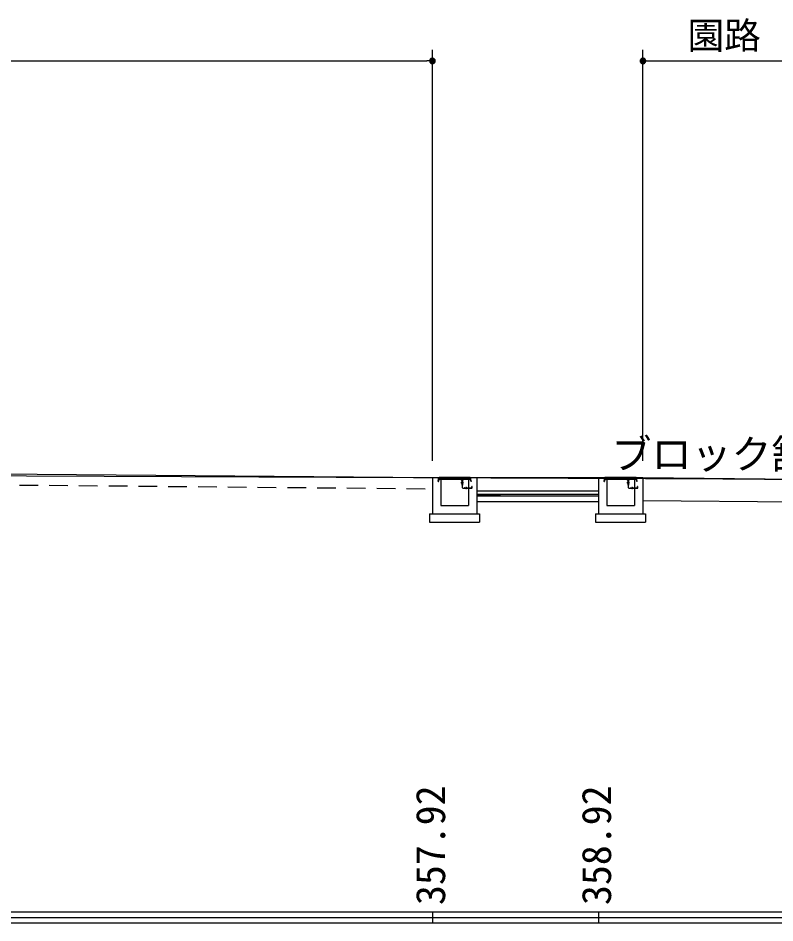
# Model space of a CAD drawing. Units: millimetres on the paper. Extents: x -84 to 7, y -133 to 191.
# Drawn here: x -7.72 to -0.91, y -114.85 to -106.7 of the extents above; entities that cross this region are included whole.
import ezdxf
from ezdxf.enums import TextEntityAlignment as Align

# ---------------------------------------------------------------- set-up
doc = ezdxf.new("R2010")
doc.units = ezdxf.units.MM
doc.header["$LTSCALE"] = 0.14
doc.linetypes.add('DASHED1', pattern=[1.8, 1.2, -0.6])
for name, color, linetype in [('0-1_D-BDG-3-DL-2', 7, 'Continuous'), ('0-3_D-STR-2-文字', 7, 'Continuous'), ('0-5_D-BDG-2-DL-1', 7, 'Continuous'), ('0-7_D-STR-1-計線1', 7, 'Continuous'), ('0-8_D-STR-DIM-2高さ', 7, 'Continuous'), ('0-9_D-BDG-1-現況', 7, 'Continuous')]:
    doc.layers.add(name, color=color, linetype=linetype)
doc.styles.add('ＭＳ ゴシック', font='')
doc.styles.get('ＭＳ ゴシック').set_extended_font_data('MS Gothic')

msp = doc.modelspace()

# ---------------------------------------------------------------- linework, layer by layer
at = {"layer": '0-1_D-BDG-3-DL-2'}
for p, q in [((-73.8141, -114.7512), (3.4526, -114.7512)), ((-73.8141, -114.8512), (3.4526, -114.8512))]:
    msp.add_line(p, q, dxfattribs=at)
at = {"layer": '0-3_D-STR-2-文字'}
for p, q in [((-3.9876, -110.6904), (-3.9876, -106.9888)), ((-2.0927, -110.6912), (-2.0927, -106.9888)), ((-2.1077, -107.0688), (-2.0777, -107.0688)), ((-25.0038, -107.0888), (-4.0376, -107.0888)), ((-4.0126, -107.0888), (-4.0376, -107.0888)), ((-3.9631, -107.0838), (-4.012, -107.0838)), ((-3.9647, -107.0987), (-4.0105, -107.0987)), ((-3.9676, -107.0738), (-4.0076, -107.0738)), ((-3.9726, -107.1087), (-4.0026, -107.1087)), ((-2.1172, -107.0938), (-2.0683, -107.0938)), ((-2.1156, -107.0788), (-2.0698, -107.0788)), ((-2.1127, -107.1038), (-2.0728, -107.1038)), ((-2.0677, -107.0888), (-2.0427, -107.0888)), ((-2.0427, -107.0888), (-0.6731, -107.0888))]:
    msp.add_line(p, q, dxfattribs=at)
for points in [[(-3.9626, -107.0888), (-3.9628, -107.0856), (-3.9634, -107.0826), (-3.9643, -107.0796), (-3.9657, -107.0767), (-3.9674, -107.0741), (-3.9694, -107.0717), (-3.9716, -107.0695), (-3.9742, -107.0677), (-3.9769, -107.0662), (-3.9799, -107.065), (-3.9829, -107.0642), (-3.986, -107.0638), (-3.9892, -107.0638), (-3.9923, -107.0642), (-3.9953, -107.065), (-3.9982, -107.0662), (-4.001, -107.0677), (-4.0035, -107.0695), (-4.0058, -107.0717), (-4.0078, -107.0741), (-4.0095, -107.0767), (-4.0108, -107.0796), (-4.0118, -107.0826), (-4.0124, -107.0856), (-4.0126, -107.0888), (-3.9876, -107.0888)], [(-2.0677, -107.0888), (-2.0679, -107.0856), (-2.0685, -107.0826), (-2.0695, -107.0796), (-2.0708, -107.0767), (-2.0725, -107.0741), (-2.0745, -107.0717), (-2.0768, -107.0695), (-2.0793, -107.0677), (-2.0821, -107.0662), (-2.085, -107.065), (-2.088, -107.0642), (-2.0912, -107.0638), (-2.0943, -107.0638), (-2.0974, -107.0642), (-2.1005, -107.065), (-2.1034, -107.0662), (-2.1061, -107.0677), (-2.1087, -107.0695), (-2.111, -107.0717), (-2.113, -107.0741), (-2.1146, -107.0767), (-2.116, -107.0796), (-2.1169, -107.0826), (-2.1175, -107.0856), (-2.1177, -107.0888), (-2.0927, -107.0888)], [(-4.0126, -107.0888), (-4.0124, -107.0919), (-4.0118, -107.095), (-4.0108, -107.098), (-4.0095, -107.1008), (-4.0078, -107.1035), (-4.0058, -107.1059), (-4.0035, -107.108), (-4.001, -107.1099), (-3.9982, -107.1114), (-3.9953, -107.1126), (-3.9923, -107.1133), (-3.9892, -107.1137), (-3.986, -107.1137), (-3.9829, -107.1133), (-3.9799, -107.1126), (-3.9769, -107.1114), (-3.9742, -107.1099), (-3.9716, -107.108), (-3.9694, -107.1059), (-3.9674, -107.1035), (-3.9657, -107.1008), (-3.9643, -107.098), (-3.9634, -107.095), (-3.9628, -107.0919), (-3.9626, -107.0888), (-3.9876, -107.0888)], [(-2.1177, -107.0888), (-2.1175, -107.0919), (-2.1169, -107.095), (-2.116, -107.098), (-2.1146, -107.1008), (-2.113, -107.1035), (-2.111, -107.1059), (-2.1087, -107.108), (-2.1061, -107.1099), (-2.1034, -107.1114), (-2.1005, -107.1126), (-2.0974, -107.1133), (-2.0943, -107.1137), (-2.0912, -107.1137), (-2.088, -107.1133), (-2.085, -107.1126), (-2.0821, -107.1114), (-2.0793, -107.1099), (-2.0768, -107.108), (-2.0745, -107.1059), (-2.0725, -107.1035), (-2.0708, -107.1008), (-2.0695, -107.098), (-2.0685, -107.095), (-2.0679, -107.0919), (-2.0677, -107.0888), (-2.0927, -107.0888)]]:
    msp.add_lwpolyline(points, close=True, dxfattribs=at)
at = {"layer": '0-5_D-BDG-2-DL-1'}
msp.add_line((-76.8141, -114.8012), (3.4526, -114.8012), dxfattribs=at)
at = {"layer": '0-7_D-STR-1-計線1'}
for p, q in [((-25.0538, -110.6512), (-3.9876, -110.8412)), ((-3.9876, -110.8412), (-2.4944, -110.8412)), ((-3.9876, -110.8412), (-3.9876, -111.1662)), ((-3.9876, -110.8412), (-3.9283, -110.8412)), ((-3.9381, -110.8722), (-3.9308, -110.8742)), ((-3.9366, -110.8726), (-3.9329, -110.8586)), ((-3.9307, -110.8591), (-3.9354, -110.8768)), ((-3.9285, -110.8597), (-3.9323, -110.8738)), ((-3.9306, -110.8472), (-3.9306, -110.8583)), ((-3.9283, -110.8412), (-3.9283, -110.8562)), ((-3.9126, -110.8562), (-3.9283, -110.8562)), ((-3.6473, -110.8412), (-3.9278, -110.8412)), ((-3.9268, -110.8527), (-3.9268, -110.8422)), ((-3.9143, -110.8547), (-3.9248, -110.8547)), ((-3.9143, -110.8547), (-3.7246, -110.8547)), ((-3.9133, -110.8562), (-3.7246, -110.8562)), ((-3.9126, -110.8562), (-3.9126, -111.0912)), ((-3.9098, -110.8422), (-3.9113, -110.8547)), ((-3.8958, -110.8422), (-3.8943, -110.8547)), ((-3.8868, -110.8422), (-3.8883, -110.8547)), ((-3.8728, -110.8422), (-3.8713, -110.8547)), ((-3.8638, -110.8422), (-3.8653, -110.8547)), ((-3.8498, -110.8422), (-3.8483, -110.8547)), ((-3.8408, -110.8422), (-3.8423, -110.8547)), ((-3.8268, -110.8422), (-3.8253, -110.8547)), ((-3.8178, -110.8422), (-3.8193, -110.8547)), ((-3.8038, -110.8422), (-3.8023, -110.8547)), ((-3.7948, -110.8422), (-3.7963, -110.8547)), ((-3.7808, -110.8422), (-3.7793, -110.8547)), ((-3.7718, -110.8422), (-3.7733, -110.8547)), ((-3.7578, -110.8422), (-3.7563, -110.8547)), ((-3.7488, -110.8422), (-3.7503, -110.8547)), ((-3.7348, -110.8422), (-3.7333, -110.8547)), ((-3.7258, -110.8422), (-3.7273, -110.8547)), ((-3.7246, -110.8627), (-3.7246, -110.8542)), ((-3.7246, -110.8907), (-3.7246, -110.8822)), ((-3.7216, -110.8627), (-3.7216, -110.8542)), ((-3.7216, -110.8547), (-3.7161, -110.8547)), ((-3.7161, -110.8547), (-3.7216, -110.8547)), ((-3.7216, -110.8562), (-3.7161, -110.8562)), ((-3.7216, -110.8907), (-3.7216, -110.8822)), ((-3.7203, -110.881), (-3.7203, -110.864)), ((-3.7203, -110.9089), (-3.7203, -110.8919)), ((-3.7188, -110.8462), (-3.7188, -110.9301)), ((-3.7173, -110.864), (-3.7173, -110.881)), ((-3.7173, -110.8919), (-3.7173, -110.9089)), ((-3.7161, -110.8542), (-3.7161, -110.8627)), ((-3.7161, -110.8822), (-3.7161, -110.8907)), ((-3.7131, -110.8542), (-3.7131, -110.8627)), ((-3.7131, -110.8547), (-3.6613, -110.8547)), ((-3.7131, -110.8562), (-3.6568, -110.8562)), ((-3.7131, -110.8822), (-3.7131, -110.8907)), ((-3.7118, -110.8422), (-3.7103, -110.8547)), ((-3.7028, -110.8422), (-3.7043, -110.8547)), ((-3.6888, -110.8422), (-3.6873, -110.8547)), ((-3.6798, -110.8422), (-3.6813, -110.8547)), ((-3.6658, -110.8422), (-3.6643, -110.8547)), ((-3.6626, -110.8562), (-3.6626, -111.0912)), ((-3.6626, -110.8562), (-3.6473, -110.8562)), ((-3.6613, -110.8547), (-3.6508, -110.8547)), ((-3.6488, -110.8527), (-3.6488, -110.8422)), ((-3.6473, -110.8412), (-3.6473, -110.8562)), ((-3.6473, -110.8412), (-3.5876, -110.8412)), ((-3.6471, -110.8597), (-3.6434, -110.8738)), ((-3.6451, -110.8472), (-3.6451, -110.8583)), ((-3.645, -110.8591), (-3.6402, -110.8768)), ((-3.6376, -110.8722), (-3.6448, -110.8742)), ((-3.639, -110.8726), (-3.6428, -110.8586)), ((-3.5876, -110.8412), (-3.5876, -111.1662)), ((-2.4944, -110.8412), (-2.4944, -111.1662)), ((-2.4944, -110.8412), (-2.4351, -110.8412)), ((-2.4449, -110.8722), (-2.4376, -110.8742)), ((-2.4434, -110.8726), (-2.4397, -110.8586)), ((-2.4375, -110.8591), (-2.4422, -110.8768)), ((-2.4353, -110.8597), (-2.4391, -110.8738)), ((-2.4374, -110.8472), (-2.4374, -110.8583)), ((-2.4351, -110.8412), (-2.4351, -110.8562)), ((-2.4194, -110.8562), (-2.4351, -110.8562)), ((-2.1541, -110.8412), (-2.4346, -110.8412)), ((-2.4336, -110.8527), (-2.4336, -110.8422)), ((-2.4211, -110.8547), (-2.4316, -110.8547)), ((-2.4211, -110.8547), (-2.2314, -110.8547)), ((-2.4201, -110.8562), (-2.2314, -110.8562)), ((-2.4194, -110.8562), (-2.4194, -111.0912)), ((-2.4166, -110.8422), (-2.4181, -110.8547)), ((-2.4026, -110.8422), (-2.4011, -110.8547)), ((-2.3936, -110.8422), (-2.3951, -110.8547)), ((-2.3796, -110.8422), (-2.3781, -110.8547)), ((-2.3706, -110.8422), (-2.3721, -110.8547)), ((-2.3566, -110.8422), (-2.3551, -110.8547)), ((-2.3476, -110.8422), (-2.3491, -110.8547)), ((-2.3336, -110.8422), (-2.3321, -110.8547)), ((-2.3246, -110.8422), (-2.3261, -110.8547)), ((-2.3106, -110.8422), (-2.3091, -110.8547)), ((-2.3016, -110.8422), (-2.3031, -110.8547)), ((-2.2876, -110.8422), (-2.2861, -110.8547)), ((-2.2786, -110.8422), (-2.2801, -110.8547)), ((-2.2646, -110.8422), (-2.2631, -110.8547)), ((-2.2556, -110.8422), (-2.2571, -110.8547)), ((-2.2416, -110.8422), (-2.2401, -110.8547)), ((-2.2326, -110.8422), (-2.2341, -110.8547)), ((-2.2314, -110.8627), (-2.2314, -110.8542)), ((-2.2314, -110.8907), (-2.2314, -110.8822)), ((-2.2284, -110.8627), (-2.2284, -110.8542)), ((-2.2284, -110.8547), (-2.2229, -110.8547)), ((-2.2229, -110.8547), (-2.2284, -110.8547)), ((-2.2284, -110.8562), (-2.2229, -110.8562)), ((-2.2284, -110.8907), (-2.2284, -110.8822)), ((-2.2271, -110.881), (-2.2271, -110.864)), ((-2.2271, -110.9089), (-2.2271, -110.8919)), ((-2.2256, -110.8462), (-2.2256, -110.9301)), ((-2.2241, -110.864), (-2.2241, -110.881)), ((-2.2241, -110.8919), (-2.2241, -110.9089)), ((-2.2229, -110.8542), (-2.2229, -110.8627)), ((-2.2229, -110.8822), (-2.2229, -110.8907)), ((-2.2199, -110.8542), (-2.2199, -110.8627)), ((-2.2199, -110.8547), (-2.1681, -110.8547)), ((-2.2199, -110.8562), (-2.1637, -110.8562)), ((-2.2199, -110.8822), (-2.2199, -110.8907)), ((-2.2186, -110.8422), (-2.2171, -110.8547)), ((-2.2096, -110.8422), (-2.2111, -110.8547)), ((-2.1956, -110.8422), (-2.1941, -110.8547)), ((-2.1866, -110.8422), (-2.1881, -110.8547)), ((-2.1726, -110.8422), (-2.1711, -110.8547)), ((-2.1694, -110.8562), (-2.1694, -111.0912)), ((-2.1694, -110.8562), (-2.1541, -110.8562)), ((-2.1681, -110.8547), (-2.1576, -110.8547)), ((-2.1556, -110.8527), (-2.1556, -110.8422)), ((-2.1541, -110.8412), (-2.1541, -110.8562)), ((-2.1541, -110.8412), (-2.0944, -110.8412)), ((-2.154, -110.8597), (-2.1502, -110.8738)), ((-2.1519, -110.8472), (-2.1519, -110.8583)), ((-2.1518, -110.8591), (-2.147, -110.8768)), ((-2.1444, -110.8722), (-2.1516, -110.8742)), ((-2.1458, -110.8726), (-2.1496, -110.8586)), ((-2.0944, -110.8412), (-2.0944, -111.1662)), ((-2.0927, -110.8412), (-0.6231, -110.8565)), ((-3.7138, -110.9351), (-3.6353, -110.9351)), ((-3.7003, -110.9336), (-3.6833, -110.9336)), ((-3.6833, -110.9366), (-3.7003, -110.9366)), ((-3.681, -110.9329), (-3.6773, -110.9351)), ((-3.681, -110.9373), (-3.6756, -110.9341)), ((-3.6795, -110.9303), (-3.6758, -110.9325)), ((-3.6795, -110.9399), (-3.6741, -110.9367)), ((-3.6773, -110.9351), (-3.6758, -110.9325)), ((-3.6736, -110.9336), (-3.6353, -110.9336)), ((-3.6736, -110.9366), (-3.6353, -110.9366)), ((-3.6338, -110.9321), (-3.6338, -110.9201)), ((-3.6323, -110.9321), (-3.6323, -110.9201)), ((-3.5876, -110.9612), (-2.4944, -110.9612)), ((-2.2206, -110.9351), (-2.1421, -110.9351)), ((-2.2071, -110.9336), (-2.1901, -110.9336)), ((-2.1901, -110.9366), (-2.2071, -110.9366)), ((-2.1878, -110.9329), (-2.1841, -110.9351)), ((-2.1878, -110.9373), (-2.1824, -110.9341)), ((-2.1863, -110.9303), (-2.1826, -110.9325)), ((-2.1863, -110.9399), (-2.1809, -110.9367)), ((-2.1841, -110.9351), (-2.1826, -110.9325)), ((-2.1804, -110.9336), (-2.1421, -110.9336)), ((-2.1804, -110.9366), (-2.1421, -110.9366)), ((-2.1406, -110.9321), (-2.1406, -110.9201)), ((-2.1391, -110.9321), (-2.1391, -110.9201)), ((-3.5876, -110.9912), (-2.4944, -110.9912)), ((-3.3752, -111.0062), (-3.5876, -111.0062)), ((-3.5876, -111.0062), (-2.4944, -111.0062)), ((-3.5876, -111.0562), (-3.3752, -111.0562)), ((-3.5876, -111.0562), (-2.4944, -111.0562)), ((-2.0949, -111.0462), (-0.5911, -111.0618)), ((-3.9126, -111.0912), (-3.6626, -111.0912)), ((-2.4194, -111.0912), (-2.1694, -111.0912)), ((-4.0126, -111.1662), (-3.5626, -111.1662)), ((-4.0126, -111.1662), (-4.0126, -111.2412)), ((-3.5626, -111.1662), (-3.5626, -111.2412)), ((-2.5194, -111.1662), (-2.0694, -111.1662)), ((-2.5194, -111.1662), (-2.5194, -111.2412)), ((-2.0694, -111.1662), (-2.0694, -111.2412)), ((-4.0126, -111.2412), (-3.5626, -111.2412)), ((-2.5194, -111.2412), (-2.0694, -111.2412)), ((-3.9876, -114.7512), (-3.9876, -114.8512)), ((-2.4944, -114.7512), (-2.4944, -114.8512))]:
    msp.add_line(p, q, dxfattribs=at)
at = {"layer": '0-7_D-STR-1-計線1', "linetype": 'DASHED1'}
msp.add_line((-7.7053, -110.9077), (-3.9885, -110.9412), dxfattribs=at)
at = {"layer": '0-7_D-STR-1-計線1'}
for points in [[(-3.9328, -110.8583), (-3.9328, -110.8487), (-3.9283, -110.8487), (-3.9283, -110.8583)], [(-3.9278, -110.8412), (-3.9283, -110.8412), (-3.9283, -110.8562), (-3.9133, -110.8562), (-3.9133, -110.8557)], [(-3.7246, -110.8547), (-3.9238, -110.8547), (-3.9253, -110.8422), (-3.6503, -110.8422)], [(-3.6503, -110.8422), (-3.6518, -110.8547), (-3.7131, -110.8547)], [(-3.6478, -110.8412), (-3.6473, -110.8412), (-3.6473, -110.8562), (-3.6623, -110.8562), (-3.6623, -110.8557)], [(-3.6428, -110.8583), (-3.6428, -110.8487), (-3.6473, -110.8487), (-3.6473, -110.8583)], [(-2.4396, -110.8583), (-2.4396, -110.8487), (-2.4351, -110.8487), (-2.4351, -110.8583)], [(-2.4346, -110.8412), (-2.4351, -110.8412), (-2.4351, -110.8562), (-2.4201, -110.8562), (-2.4201, -110.8557)], [(-2.2314, -110.8547), (-2.4306, -110.8547), (-2.4321, -110.8422), (-2.1571, -110.8422)], [(-2.1571, -110.8422), (-2.1586, -110.8547), (-2.2199, -110.8547)], [(-2.1546, -110.8412), (-2.1541, -110.8412), (-2.1541, -110.8562), (-2.1691, -110.8562), (-2.1691, -110.8557)], [(-2.1496, -110.8583), (-2.1496, -110.8487), (-2.1541, -110.8487), (-2.1541, -110.8583)], [(-3.6308, -110.9321), (-3.6308, -110.9201), (-3.6338, -110.9201)], [(-2.1376, -110.9321), (-2.1376, -110.9201), (-2.1406, -110.9201)]]:
    msp.add_lwpolyline(points, dxfattribs=at)
for centre in [(-3.9338, -110.8583), (-3.6418, -110.8583), (-2.4406, -110.8583), (-2.1486, -110.8583)]:
    msp.add_circle(centre, 0.001, dxfattribs=at)
for centre, radius, start, end in [((-3.9345, -110.8732), 0.00225, 345, 165), ((-3.9345, -110.8732), 0.00225, 165, 345), ((-3.9338, -110.8583), 0.00325, 345, 360), ((-3.9338, -110.8583), 0.0055, 345, 360), ((-3.9278, -110.8422), 0.001, 360, 90), ((-3.9248, -110.8527), 0.002, 180, 270), ((-3.9143, -110.8557), 0.001, 360, 90), ((-3.7188, -110.8542), 0.00575, 0, 180), ((-3.7188, -110.8627), 0.00575, 180, 254.87833), ((-3.7188, -110.8822), 0.00575, 105.12167, 180), ((-3.7188, -110.8907), 0.00575, 180, 254.87833), ((-3.7188, -110.8542), 0.00275, 0, 180), ((-3.7188, -110.8627), 0.00275, 180, 236.94427), ((-3.7188, -110.8822), 0.00275, 123.05573, 180), ((-3.7188, -110.8907), 0.00275, 180, 236.94427), ((-3.7188, -110.864), 0.0015, 0, 180), ((-3.7188, -110.881), 0.0015, 180, 0), ((-3.7188, -110.8919), 0.0015, 0, 180), ((-3.7188, -110.8627), 0.00275, 303.05573, 360), ((-3.7188, -110.8627), 0.00575, 285.12167, 360), ((-3.7188, -110.8822), 0.00575, 360, 74.87833), ((-3.7188, -110.8822), 0.00275, 360, 56.94427), ((-3.7188, -110.8907), 0.00575, 285.12167, 360), ((-3.7188, -110.8907), 0.00275, 303.05573, 360), ((-3.6613, -110.8557), 0.001, 90, 180), ((-3.6508, -110.8527), 0.002, 270, 360), ((-3.6478, -110.8422), 0.001, 90, 180), ((-3.6418, -110.8583), 0.0055, 180, 195), ((-3.6418, -110.8583), 0.00325, 180, 195), ((-3.6412, -110.8732), 0.00225, 15, 195), ((-3.6412, -110.8732), 0.00225, 195, 15), ((-2.4413, -110.8732), 0.00225, 165, 345), ((-2.4413, -110.8732), 0.00225, 345, 165), ((-2.4406, -110.8583), 0.00325, 345, 360), ((-2.4406, -110.8583), 0.0055, 345, 360), ((-2.4346, -110.8422), 0.001, 360, 90), ((-2.4316, -110.8527), 0.002, 180, 270), ((-2.4211, -110.8557), 0.001, 360, 90), ((-2.2256, -110.8542), 0.00575, 0, 180), ((-2.2256, -110.8627), 0.00575, 180, 254.87833), ((-2.2256, -110.8822), 0.00575, 105.12167, 180), ((-2.2256, -110.8907), 0.00575, 180, 254.87833), ((-2.2256, -110.8542), 0.00275, 0, 180), ((-2.2256, -110.8627), 0.00275, 180, 236.94427), ((-2.2256, -110.8822), 0.00275, 123.05573, 180), ((-2.2256, -110.8907), 0.00275, 180, 236.94427), ((-2.2256, -110.864), 0.0015, 0, 180), ((-2.2256, -110.881), 0.0015, 180, 0), ((-2.2256, -110.8919), 0.0015, 0, 180), ((-2.2256, -110.8627), 0.00275, 303.05573, 360), ((-2.2256, -110.8627), 0.00575, 285.12167, 360), ((-2.2256, -110.8822), 0.00575, 360, 74.87833), ((-2.2256, -110.8822), 0.00275, 360, 56.94427), ((-2.2256, -110.8907), 0.00575, 285.12167, 360), ((-2.2256, -110.8907), 0.00275, 303.05573, 360), ((-2.1681, -110.8557), 0.001, 90, 180), ((-2.1576, -110.8527), 0.002, 270, 360), ((-2.1546, -110.8422), 0.001, 90, 180), ((-2.1486, -110.8583), 0.0055, 180, 195), ((-2.1486, -110.8583), 0.00325, 180, 195), ((-2.148, -110.8732), 0.00225, 15, 195), ((-2.148, -110.8732), 0.00225, 195, 15), ((-3.7188, -110.9089), 0.0015, 180, 0), ((-3.7138, -110.9301), 0.005, 180, 270), ((-3.7003, -110.9351), 0.0015, 90, 270), ((-3.6823, -110.9351), 0.0055, 60, 164.17338), ((-3.6823, -110.9351), 0.0055, 195.82662, 300), ((-3.6823, -110.9351), 0.0025, 60, 143.1301), ((-3.6823, -110.9351), 0.0025, 216.8699, 300), ((-3.6833, -110.9351), 0.0015, 270, 90), ((-3.6736, -110.9376), 0.004, 90, 120), ((-3.6736, -110.9376), 0.001, 90, 120), ((-3.6353, -110.9321), 0.0045, 270, 0), ((-3.6353, -110.9321), 0.0015, 270, 0), ((-3.6352, -110.9321), 0.00298, 269.56607, 0.43393), ((-2.2256, -110.9089), 0.0015, 180, 0), ((-2.2206, -110.9301), 0.005, 180, 270), ((-2.2071, -110.9351), 0.0015, 90, 270), ((-2.1891, -110.9351), 0.0055, 60, 164.17338), ((-2.1891, -110.9351), 0.0055, 195.82662, 300), ((-2.1891, -110.9351), 0.0025, 60, 143.1301), ((-2.1891, -110.9351), 0.0025, 216.8699, 300), ((-2.1901, -110.9351), 0.0015, 270, 90), ((-2.1804, -110.9376), 0.004, 90, 120), ((-2.1804, -110.9376), 0.001, 90, 120), ((-2.1421, -110.9321), 0.0045, 270, 0), ((-2.1421, -110.9321), 0.0015, 270, 0), ((-2.142, -110.9321), 0.00298, 269.56607, 0.43393)]:
    msp.add_arc(centre, radius, start, end, dxfattribs=at)
at = {"layer": '0-9_D-BDG-1-現況'}
msp.add_lwpolyline([(-66.6806, -110.4565), (-62.3082, -110.5015), (-55.9505, -110.5512), (-48.583, -110.6015), (-42.0651, -110.6512), (-34.4063, -110.7015), (-25.2392, -110.7512), (-13.213, -110.8012), (-1.3748, -110.8515), (-0.6231, -110.8565)], dxfattribs=at)

# ---------------------------------------------------------------- texts
at = {"layer": '0-3_D-STR-2-文字', "style": 'ＭＳ ゴシック'}
for s, height, p in [('園路', 0.2419, (-1.6917, -107.0526)), ('ブロック舗装', 0.2639, (-2.3755, -110.8405))]:
    msp.add_text(s, height=height, dxfattribs=at).set_placement(p, align=Align.BOTTOM_LEFT)
at = {"layer": '0-8_D-STR-DIM-2高さ', "style": 'ＭＳ ゴシック'}
for s, p in [('357.92', (-3.794, -114.6904)), ('358.92', (-2.3007, -114.6904))]:
    msp.add_text(s, height=0.2639, rotation=90, dxfattribs=at).set_placement(p, align=Align.BOTTOM_LEFT)

doc.saveas('drawing.dxf')
